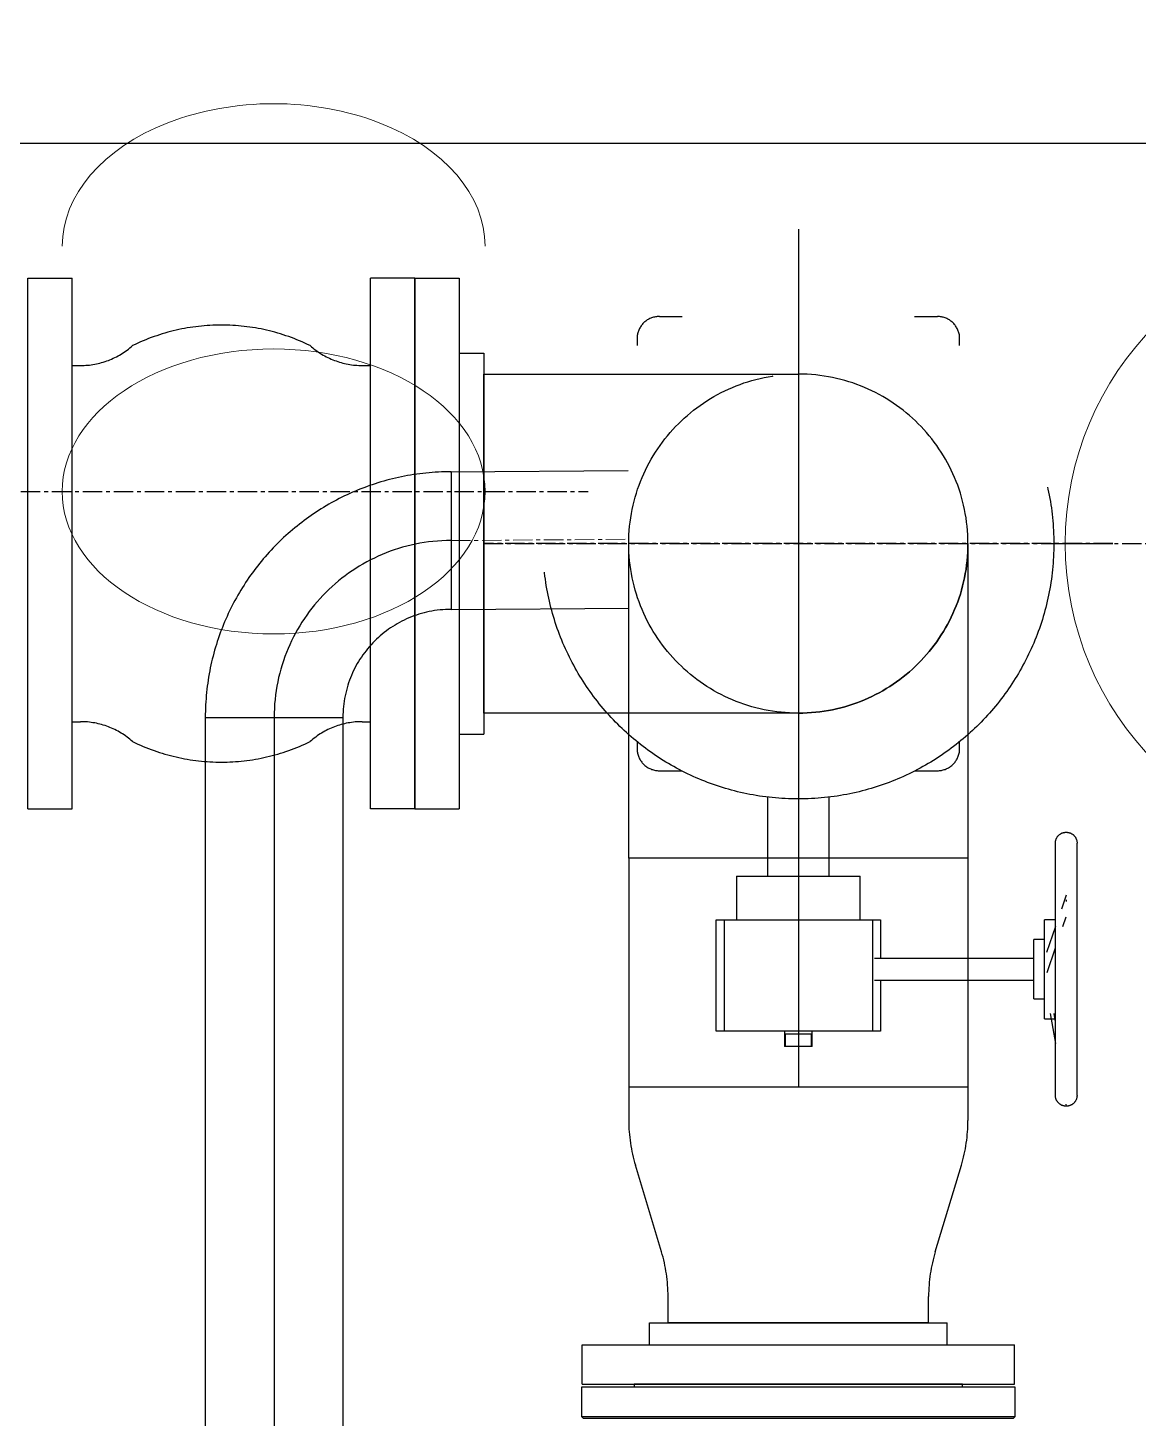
# Model space of a CAD drawing. Extents: x -181672 to 290600, y -29000 to 395522.
# Drawn here: x 7709 to 8426, y 33499 to 34397 of the extents above; entities that cross this region are included whole.
import ezdxf

# ---------------------------------------------------------------- set-up
doc = ezdxf.new("R2010")
doc.units = 0
doc.header["$LTSCALE"] = 10
doc.linetypes.add('XFM7P20PCW$0$CENTER', pattern=[2, 1.25, -0.25, 0.25, -0.25])
doc.linetypes.add('XFM7P20PCW$0$Dashed', pattern=[2, 1, -1])
for name, color, linetype, lineweight in [('XFM7P20PCW$0$M-PIPE--2', 252, 'Continuous', 9), ('XFM7P20PCW$0$M-PIPE--4', 252, 'Continuous', 9), ('XFM7P20PCW$0$M-PIPE-PCWS', 252, 'Continuous', 9)]:
    doc.layers.add(name, color=color, linetype=linetype, lineweight=lineweight)

# ---------------------------------------------------------------- blocks, each defined once
blk = doc.blocks.new('XFM7P20PCW$0$A$Ccee4e352')
at = {"color": 1, "linetype": 'XFM7P20PCW$0$Dashed', "ltscale": 50}
for p, q in [((931.8, 514.53), (931.8, 108.13)), ((931.8, 514.53), (931.8, 108.13)), ((434.15, 482.78), (462.72, 482.78)), ((434.15, 139.88), (434.15, 482.78)), ((462.72, 139.88), (462.72, 482.78)), ((655.57, 139.88), (655.57, 482.78)), ((684.15, 482.78), (655.57, 482.78)), ((684.15, 139.88), (684.15, 482.78)), ((684.15, 482.78), (712.72, 482.78)), ((684.15, 482.78), (684.15, 139.88)), ((712.72, 482.78), (712.72, 139.88)), ((842.02, 458.08), (856.71, 458.08)), ((1006.89, 458.08), (1021.58, 458.08)), ((827.8, 446.18), (827.8, 439.31)), ((1035.8, 439.31), (1035.8, 446.18)), ((712.72, 434.37), (728.6, 434.37)), ((728.6, 434.37), (728.6, 188.3)), ((707.2, 357.73), (821.92, 358.56)), ((707.84, 268.84), (822.55, 269.66)), ((548.77, 198.99), (548.74, -1185.96)), ((548.77, 198.99), (637.67, 198.99)), ((593.22, 198.99), (593.19, -1185.96)), ((637.67, 198.98), (637.64, -1185.96)), ((712.72, 188.3), (728.6, 188.3)), ((827.8, 183.36), (827.8, 176.49)), ((1035.8, 176.49), (1035.8, 183.36)), ((842.02, 164.58), (856.71, 164.58)), ((1006.89, 164.58), (1021.58, 164.58)), ((911.8, 147.7), (911.8, 96.37)), ((951.8, 96.37), (951.8, 147.7)), ((434.15, 139.88), (462.72, 139.88)), ((684.15, 139.88), (655.57, 139.88)), ((684.15, 139.88), (712.72, 139.88)), ((1097.8, 117.83), (1097.81, 118.11)), ((1097.8, -45.16), (1097.8, 117.83)), ((1097.8, 117.83), (1097.8, 117.83)), ((1097.81, 118.11), (1097.82, 118.39)), ((1097.82, 118.39), (1097.85, 118.67)), ((1097.85, 118.67), (1097.89, 118.95)), ((1097.89, 118.95), (1097.94, 119.22)), ((1097.94, 119.22), (1098, 119.5)), ((1098, 119.5), (1098.07, 119.77)), ((1098.07, 119.77), (1098.16, 120.04)), ((1098.16, 120.04), (1098.25, 120.3)), ((1098.25, 120.3), (1098.35, 120.56)), ((1098.35, 120.56), (1098.47, 120.82)), ((1098.47, 120.82), (1098.59, 121.07)), ((1098.59, 121.07), (1098.73, 121.31)), ((1098.73, 121.31), (1098.87, 121.55)), ((1098.87, 121.55), (1099.02, 121.79)), ((1099.02, 121.79), (1099.19, 122.01)), ((1099.19, 122.01), (1099.36, 122.24)), ((1099.36, 122.24), (1099.54, 122.45)), ((1099.54, 122.45), (1099.73, 122.66)), ((1099.73, 122.66), (1099.92, 122.86)), ((1099.92, 122.86), (1100.13, 123.05)), ((1100.13, 123.05), (1100.34, 123.23)), ((1100.34, 123.23), (1100.56, 123.4)), ((1100.56, 123.4), (1100.79, 123.57)), ((1100.79, 123.57), (1101.02, 123.72)), ((1101.02, 123.72), (1101.26, 123.87)), ((1101.26, 123.87), (1101.5, 124.01)), ((1101.5, 124.01), (1101.75, 124.14)), ((1101.75, 124.14), (1102, 124.25)), ((1102, 124.25), (1102.26, 124.36)), ((1102.26, 124.36), (1102.53, 124.45)), ((1102.53, 124.45), (1102.79, 124.54)), ((1102.79, 124.54), (1103.06, 124.62)), ((1103.06, 124.62), (1103.34, 124.68)), ((1103.34, 124.68), (1103.61, 124.73)), ((1103.61, 124.73), (1103.89, 124.77)), ((1103.89, 124.77), (1104.17, 124.81)), ((1104.17, 124.81), (1104.44, 124.83)), ((1104.44, 124.83), (1104.72, 124.83)), ((1104.72, 124.83), (1104.8, 124.83)), ((1104.8, 124.83), (1105.08, 124.83)), ((1105.08, 124.83), (1105.36, 124.81)), ((1105.36, 124.81), (1105.64, 124.78)), ((1105.64, 124.78), (1105.92, 124.74)), ((1105.92, 124.74), (1106.19, 124.69)), ((1106.19, 124.69), (1106.46, 124.63)), ((1106.46, 124.63), (1106.73, 124.56)), ((1106.73, 124.56), (1107, 124.48)), ((1107, 124.48), (1107.27, 124.39)), ((1107.27, 124.39), (1107.53, 124.28)), ((1107.53, 124.28), (1107.78, 124.17)), ((1107.78, 124.17), (1108.03, 124.04)), ((1108.03, 124.04), (1108.28, 123.91)), ((1108.28, 123.91), (1108.52, 123.77)), ((1108.52, 123.77), (1108.75, 123.61)), ((1108.75, 123.61), (1108.98, 123.45)), ((1108.98, 123.45), (1109.2, 123.28)), ((1109.2, 123.28), (1109.42, 123.1)), ((1109.42, 123.1), (1109.62, 122.91)), ((1109.62, 122.91), (1109.82, 122.71)), ((1109.82, 122.71), (1110.01, 122.51)), ((1110.01, 122.51), (1110.2, 122.29)), ((1110.2, 122.29), (1110.37, 122.08)), ((1110.37, 122.08), (1110.53, 121.85)), ((1110.53, 121.85), (1110.69, 121.62)), ((1110.69, 121.62), (1110.84, 121.38)), ((1110.84, 121.38), (1110.97, 121.13)), ((1110.97, 121.13), (1111.1, 120.88)), ((1111.1, 120.88), (1111.22, 120.63)), ((1111.22, 120.63), (1111.32, 120.37)), ((1111.32, 120.37), (1111.42, 120.11)), ((1111.42, 120.11), (1111.51, 119.84)), ((1111.51, 119.84), (1111.58, 119.57)), ((1111.58, 119.57), (1111.64, 119.3)), ((1111.64, 119.3), (1111.7, 119.02)), ((1111.7, 119.02), (1111.74, 118.75)), ((1111.74, 118.75), (1111.77, 118.47)), ((1111.77, 118.47), (1111.79, 118.19)), ((1111.79, 118.19), (1111.8, 117.91)), ((1111.8, 117.91), (1111.8, 117.83)), ((1111.8, -45.16), (1111.8, 117.83)), ((822.26, 108.13), (822.26, -39.66)), ((931.8, 108.13), (931.8, -39.66)), ((1041.34, 108.13), (1041.34, -39.66)), ((891.8, 96.37), (891.8, 68.33)), ((891.8, 96.37), (971.8, 96.37)), ((971.8, 68.33), (971.8, 96.37)), ((1104.8, 84.08), (1101.76, 75.24)), ((1104.8, 81.08), (1104.8, 80.07)), ((878.67, 68.33), (984.93, 68.33)), ((878.67, -3.67), (878.67, 68.33)), ((883.98, 68.33), (883.98, -3.67)), ((979.62, 68.33), (979.62, -3.67)), ((984.93, 68.33), (984.93, 43.33)), ((1097.8, 68.33), (1090.8, 68.33)), ((1090.8, 4.33), (1090.8, 68.33)), ((1097.89, 63.96), (1092.1, 47.1)), ((1102.7, 63.98), (1104.8, 70.08)), ((1090.8, 55.53), (1083.8, 55.53)), ((1083.8, 17.13), (1083.8, 55.53)), ((1092.45, 34.14), (1097.98, 50.24)), ((1083.8, 43.33), (980.91, 43.33)), ((980.91, 29.33), (1083.8, 29.33)), ((984.93, 29.33), (984.93, -3.67)), ((1083.8, 17.13), (1090.8, 17.13)), ((1090.8, 4.33), (1097.8, 4.33)), ((1094.5, 7.79), (1097.84, -11.67)), ((1097.85, 2.27), (1096.91, 7.79)), ((984.93, -3.67), (878.67, -3.67)), ((922.8, -3.67), (922.8, -13.67)), ((922.8, -5.67), (923.08, -5.67)), ((923.21, -5.67), (923.21, -13.67)), ((940.38, -5.67), (923.22, -5.67)), ((940.39, -13.67), (940.39, -5.67)), ((940.52, -5.67), (940.8, -5.67)), ((940.8, -13.67), (940.8, -3.67)), ((940.8, -13.67), (922.8, -13.67)), ((822.26, -39.66), (822.26, -61.4)), ((822.26, -39.66), (1041.34, -39.66)), ((1041.34, -39.66), (1041.34, -61.4)), ((1097.8, -45.16), (1097.8, -45.17)), ((1097.8, -45.24), (1097.8, -45.17)), ((1097.81, -45.52), (1097.8, -45.24)), ((1097.83, -45.8), (1097.81, -45.52)), ((1097.86, -46.08), (1097.83, -45.8)), ((1097.9, -46.36), (1097.86, -46.08)), ((1097.95, -46.63), (1097.9, -46.36)), ((1098.02, -46.9), (1097.95, -46.63)), ((1098.09, -47.17), (1098.02, -46.9)), ((1098.18, -47.44), (1098.09, -47.17)), ((1098.28, -47.7), (1098.18, -47.44)), ((1098.38, -47.96), (1098.28, -47.7)), ((1098.5, -48.22), (1098.38, -47.96)), ((1098.63, -48.46), (1098.5, -48.22)), ((1098.76, -48.71), (1098.63, -48.46)), ((1098.91, -48.95), (1098.76, -48.71)), ((1099.07, -49.18), (1098.91, -48.95)), ((1099.23, -49.41), (1099.07, -49.18)), ((1099.4, -49.63), (1099.23, -49.41)), ((1099.59, -49.84), (1099.4, -49.63)), ((1099.78, -50.04), (1099.59, -49.84)), ((1099.98, -50.24), (1099.78, -50.04)), ((1100.18, -50.43), (1099.98, -50.24)), ((1100.4, -50.61), (1100.18, -50.43)), ((1100.62, -50.78), (1100.4, -50.61)), ((1100.85, -50.94), (1100.62, -50.78)), ((1101.08, -51.1), (1100.85, -50.94)), ((1101.32, -51.24), (1101.08, -51.1)), ((1101.57, -51.37), (1101.32, -51.24)), ((1101.82, -51.5), (1101.57, -51.37)), ((1102.07, -51.61), (1101.82, -51.5)), ((1102.33, -51.72), (1102.07, -51.61)), ((1102.6, -51.81), (1102.33, -51.72)), ((1102.87, -51.89), (1102.6, -51.81)), ((1103.14, -51.97), (1102.87, -51.89)), ((1103.41, -52.03), (1103.14, -51.97)), ((1103.68, -52.08), (1103.41, -52.03)), ((1103.96, -52.12), (1103.68, -52.08)), ((1104.24, -52.14), (1103.96, -52.12)), ((1104.52, -52.16), (1104.24, -52.14)), ((1104.8, -52.17), (1104.52, -52.16)), ((1104.57, -50.85), (1104.8, -52.17)), ((1104.8, -52.14), (1104.8, -52.17)), ((1104.88, -52.17), (1104.8, -52.17)), ((1105.16, -52.16), (1104.88, -52.17)), ((1105.43, -52.14), (1105.16, -52.16)), ((1105.71, -52.11), (1105.43, -52.14)), ((1105.99, -52.06), (1105.71, -52.11)), ((1106.26, -52.01), (1105.99, -52.06)), ((1106.54, -51.95), (1106.26, -52.01)), ((1106.81, -51.87), (1106.54, -51.95)), ((1107.07, -51.79), (1106.81, -51.87)), ((1107.34, -51.69), (1107.07, -51.79)), ((1107.6, -51.58), (1107.34, -51.69)), ((1107.85, -51.47), (1107.6, -51.58)), ((1108.1, -51.34), (1107.85, -51.47)), ((1108.34, -51.2), (1108.1, -51.34)), ((1108.58, -51.06), (1108.34, -51.2)), ((1108.81, -50.9), (1108.58, -51.06)), ((1109.04, -50.73), (1108.81, -50.9)), ((1109.26, -50.56), (1109.04, -50.73)), ((1109.47, -50.38), (1109.26, -50.56)), ((1109.68, -50.19), (1109.47, -50.38)), ((1109.87, -49.99), (1109.68, -50.19)), ((1110.06, -49.78), (1109.87, -49.99)), ((1110.24, -49.57), (1110.06, -49.78)), ((1110.41, -49.35), (1110.24, -49.57)), ((1110.58, -49.12), (1110.41, -49.35)), ((1110.73, -48.88), (1110.58, -49.12)), ((1110.87, -48.64), (1110.73, -48.88)), ((1111.01, -48.4), (1110.87, -48.64)), ((1111.13, -48.15), (1111.01, -48.4)), ((1111.25, -47.89), (1111.13, -48.15)), ((1111.35, -47.63), (1111.25, -47.89)), ((1111.44, -47.37), (1111.35, -47.63)), ((1111.53, -47.1), (1111.44, -47.37)), ((1111.6, -46.83), (1111.53, -47.1)), ((1111.66, -46.56), (1111.6, -46.83)), ((1111.71, -46.28), (1111.66, -46.56)), ((1111.75, -46), (1111.71, -46.28)), ((1111.78, -45.73), (1111.75, -46)), ((1111.79, -45.45), (1111.78, -45.73)), ((1111.8, -45.17), (1111.79, -45.45)), ((843.4, -146.17), (826.53, -90.3)), ((1020.2, -146.17), (1037.07, -90.3)), ((847.66, -192.06), (847.66, -175.07)), ((1015.94, -192.06), (1015.94, -175.07)), ((835.76, -206.34), (835.76, -192.06)), ((835.76, -192.06), (1027.84, -192.06)), ((1015.94, -192.06), (847.66, -192.06)), ((1027.84, -206.34), (1027.84, -192.06)), ((792.1, -231.74), (792.1, -206.34)), ((792.1, -206.34), (1071.5, -206.34)), ((1071.5, -231.74), (1071.5, -206.34)), ((792.1, -231.74), (1071.5, -231.74)), ((825.8, -231.74), (825.8, -233.74)), ((1037.8, -231.74), (825.8, -231.74)), ((1037.8, -233.74), (1037.8, -231.74)), ((791.8, -233.74), (791.8, -252.74)), ((1071.8, -233.74), (791.8, -233.74)), ((1071.8, -252.74), (1071.8, -233.74)), ((791.8, -252.74), (792.8, -253.74)), ((791.8, -252.74), (1071.8, -252.74)), ((792.8, -253.74), (1070.8, -253.74)), ((1070.8, -253.74), (1071.8, -252.74))]:
    blk.add_line(p, q, dxfattribs=at)
blk.add_line((707.52, 357.74), (707.52, 268.84))
at = {"color": 1, "linetype": 'XFM7P20PCW$0$CENTER'}
for p, q in [((389.7, 345.04), (796.1, 345.04)), ((728.6, 311.33), (1135, 311.33)), ((1135, 311.33), (728.6, 311.33))]:
    blk.add_line(p, q, dxfattribs=at)
at = {"color": 1, "linetype": 'XFM7P20PCW$0$Dashed', "ltscale": 50}
for points in [[(462.72, 426.39), (468.12, 426.39, 0.184243), (501.83, 439.25, -0.231706), (616.47, 439.25, 0.184243), (650.18, 426.39), (655.57, 426.39)], [(462.72, 196.28), (468.12, 196.28, -0.184243), (501.83, 183.42, 0.231706), (616.47, 183.42, -0.184243), (650.18, 196.28), (655.57, 196.28)]]:
    blk.add_lwpolyline(points, format="xyb", dxfattribs=at)
for points in [[(931.8, 201.8), (728.6, 201.8), (728.6, 420.87), (931.8, 420.87)], [(1041.34, 311.33), (1041.34, 108.13), (822.26, 108.13), (822.26, 311.33)]]:
    blk.add_lwpolyline(points, dxfattribs=at)
for radius in [165, 109.54]:
    blk.add_circle((931.8, 311.33), radius, dxfattribs=at)
for centre, radius, start, end in [((842.02, 443.64), 14.44, 90, 169.86853), ((1021.58, 443.64), 14.44, 10.13147, 90), ((931.8, 311.33), 109.54, 270, 90), ((707.52, 198.99), 158.75, 90, 180), ((707.52, 198.99), 114.3, 90, 180), ((707.52, 198.99), 69.85, 90, 180), ((842.02, 179.03), 14.44, 190.13147, 270), ((1021.58, 179.03), 14.44, 270, 349.86853), ((922.26, -61.4), 100, 180, 196.79837), ((941.34, -61.4), 100, 343.20163, 0), ((747.66, -175.07), 100, 0, 16.79837), ((1115.94, -175.07), 100, 163.20163, 180)]:
    blk.add_arc(centre, radius, start, end, dxfattribs=at)
at = {"layer": 'XFM7P20PCW$0$M-PIPE--2'}
blk.add_ellipse((592.9, 503.51), major_axis=(136.53, 0), ratio=0.674206, start_param=6.283184, end_param=9.424779, dxfattribs=at)
blk.add_ellipse((592.9, 345.04), major_axis=(136.53, 0), ratio=0.674206, dxfattribs=at)
at = {"layer": 'XFM7P20PCW$0$M-PIPE--4', "color": 1, "linetype": 'XFM7P20PCW$0$CENTER'}
blk.add_line((707.52, 313.29), (822.23, 314.11), dxfattribs=at)
blk = doc.blocks.new('XFM7P20PCW$0$BV-250A-T')
for p, q in [((-180, 395.5), (-179.99, 395.78)), ((-180, 395.5), (-180, 232.5)), ((-179.99, 395.78), (-179.98, 396.06)), ((-179.98, 396.06), (-179.95, 396.34)), ((-179.95, 396.34), (-179.91, 396.62)), ((-179.91, 396.62), (-179.86, 396.89)), ((-179.86, 396.89), (-179.8, 397.16)), ((-179.8, 397.16), (-179.73, 397.43)), ((-179.73, 397.43), (-179.64, 397.7)), ((-179.64, 397.7), (-179.55, 397.97)), ((-179.55, 397.97), (-179.45, 398.23)), ((-179.45, 398.23), (-179.33, 398.48)), ((-179.33, 398.48), (-179.21, 398.73)), ((-179.21, 398.73), (-179.07, 398.98)), ((-179.07, 398.98), (-178.93, 399.22)), ((-178.93, 399.22), (-178.78, 399.45)), ((-178.78, 399.45), (-178.61, 399.68)), ((-178.61, 399.68), (-178.44, 399.9)), ((-178.44, 399.9), (-178.26, 400.12)), ((-178.26, 400.12), (-178.07, 400.32)), ((-178.07, 400.32), (-177.88, 400.52)), ((-177.88, 400.52), (-177.67, 400.71)), ((-177.67, 400.71), (-177.46, 400.9)), ((-177.46, 400.9), (-177.24, 401.07)), ((-177.24, 401.07), (-177.01, 401.23)), ((-177.01, 401.23), (-176.78, 401.39)), ((-176.78, 401.39), (-176.54, 401.54)), ((-176.54, 401.54), (-176.3, 401.67)), ((-176.3, 401.67), (-176.05, 401.8)), ((-176.05, 401.8), (-175.8, 401.92)), ((-175.8, 401.92), (-175.54, 402.02)), ((-175.54, 402.02), (-175.27, 402.12)), ((-175.27, 402.12), (-175.01, 402.21)), ((-175.01, 402.21), (-174.74, 402.28)), ((-174.74, 402.28), (-174.46, 402.35)), ((-174.46, 402.35), (-174.19, 402.4)), ((-174.19, 402.4), (-173.91, 402.44)), ((-173.91, 402.44), (-173.63, 402.47)), ((-173.63, 402.47), (-173.36, 402.49)), ((-173.36, 402.49), (-173.08, 402.5)), ((-173.08, 402.5), (-173, 402.5)), ((-172.77, 401.18), (-173, 402.5)), ((-173, 402.48), (-173, 402.5)), ((-173, 402.5), (-172.72, 402.49)), ((-172.72, 402.49), (-172.44, 402.48)), ((-172.44, 402.48), (-172.16, 402.45)), ((-172.16, 402.45), (-171.88, 402.41)), ((-171.88, 402.41), (-171.61, 402.36)), ((-171.61, 402.36), (-171.34, 402.3)), ((-171.34, 402.3), (-171.07, 402.23)), ((-171.07, 402.23), (-170.8, 402.14)), ((-170.8, 402.14), (-170.53, 402.05)), ((-170.53, 402.05), (-170.27, 401.95)), ((-170.27, 401.95), (-170.02, 401.83)), ((-170.02, 401.83), (-169.77, 401.71)), ((-169.77, 401.71), (-169.52, 401.57)), ((-169.52, 401.57), (-169.28, 401.43)), ((-169.28, 401.43), (-169.05, 401.28)), ((-169.05, 401.28), (-168.82, 401.11)), ((-168.82, 401.11), (-168.6, 400.94)), ((-168.6, 400.94), (-168.38, 400.76)), ((-168.38, 400.76), (-168.18, 400.57)), ((-168.18, 400.57), (-167.98, 400.38)), ((-167.98, 400.38), (-167.79, 400.17)), ((-167.79, 400.17), (-167.6, 399.96)), ((-167.6, 399.96), (-167.43, 399.74)), ((-167.43, 399.74), (-167.27, 399.51)), ((-167.27, 399.51), (-167.11, 399.28)), ((-167.11, 399.28), (-166.96, 399.04)), ((-166.96, 399.04), (-166.83, 398.8)), ((-166.83, 398.8), (-166.7, 398.55)), ((-166.7, 398.55), (-166.58, 398.3)), ((-166.58, 398.3), (-166.48, 398.04)), ((-166.48, 398.04), (-166.38, 397.77)), ((-166.38, 397.77), (-166.29, 397.51)), ((-166.29, 397.51), (-166.22, 397.24)), ((-166.22, 397.24), (-166.15, 396.96)), ((-166.15, 396.96), (-166.1, 396.69)), ((-166.1, 396.69), (-166.06, 396.41)), ((-166.06, 396.41), (-166.03, 396.13)), ((-166.03, 396.13), (-166.01, 395.86)), ((-166.01, 395.86), (-166, 395.58)), ((-166, 395.58), (-166, 395.5)), ((-166, 395.5), (-166, 232.5)), ((-166, 395.5), (-166, 395.5)), ((-11, 381), (11, 381)), ((-11, 381), (-11, 371)), ((-10.49, 381), (-10.49, 373)), ((10.49, 373), (10.49, 381)), ((11, 371), (11, 381)), ((-53.13, 371), (53.13, 371)), ((-53.13, 321), (-53.13, 371)), ((-47.82, 282), (-47.82, 371)), ((-10.65, 373), (-11, 373)), ((-10.49, 373), (10.49, 373)), ((10.53, 373), (11, 373)), ((47.82, 282), (47.82, 371)), ((53.13, 371), (53.13, 282)), ((-162.7, 342.54), (-166.04, 361.99)), ((-166.05, 348.07), (-165.11, 342.54)), ((-159, 346), (-166, 346)), ((-159, 346), (-159, 282)), ((-152, 333.2), (-159, 333.2)), ((-152, 333.2), (-152, 294.8)), ((-160.65, 316.2), (-166.18, 300.1)), ((-49.11, 321), (-152, 321)), ((-152, 307), (-49.11, 307)), ((-53.13, 282), (-53.13, 307)), ((-166.06, 286.45), (-160.29, 303.25)), ((-159, 294.8), (-152, 294.8)), ((-170.87, 286.45), (-173, 280.25)), ((-166, 282), (-159, 282)), ((53.13, 282), (-53.13, 282)), ((-45.33, 282), (-45.33, 249.46)), ((45.33, 249.46), (45.33, 282)), ((-173, 266.25), (-169.96, 275.09)), ((-173, 269.26), (-173, 270.27)), ((45.33, 249.46), (-45.33, 249.46)), ((-22.67, 249.46), (-22.67, 198.66)), ((22.67, 198.66), (22.67, 249.46)), ((-180, 232.42), (-180, 232.5)), ((-179.99, 232.14), (-180, 232.42)), ((-179.97, 231.87), (-179.99, 232.14)), ((-179.94, 231.59), (-179.97, 231.87)), ((-179.9, 231.31), (-179.94, 231.59)), ((-179.85, 231.04), (-179.9, 231.31)), ((-179.78, 230.76), (-179.85, 231.04)), ((-179.71, 230.49), (-179.78, 230.76)), ((-179.62, 230.23), (-179.71, 230.49)), ((-179.52, 229.96), (-179.62, 230.23)), ((-179.42, 229.7), (-179.52, 229.96)), ((-179.3, 229.45), (-179.42, 229.7)), ((-179.17, 229.2), (-179.3, 229.45)), ((-179.04, 228.96), (-179.17, 229.2)), ((-178.89, 228.72), (-179.04, 228.96)), ((-178.73, 228.49), (-178.89, 228.72)), ((-178.57, 228.26), (-178.73, 228.49)), ((-178.4, 228.04), (-178.57, 228.26)), ((-178.21, 227.83), (-178.4, 228.04)), ((-178.02, 227.62), (-178.21, 227.83)), ((-177.82, 227.43), (-178.02, 227.62)), ((-177.62, 227.24), (-177.82, 227.43)), ((-177.4, 227.06), (-177.62, 227.24)), ((-177.18, 226.89), (-177.4, 227.06)), ((-176.95, 226.72), (-177.18, 226.89)), ((-176.72, 226.57), (-176.95, 226.72)), ((-176.48, 226.43), (-176.72, 226.57)), ((-176.23, 226.29), (-176.48, 226.43)), ((-175.98, 226.17), (-176.23, 226.29)), ((-175.73, 226.05), (-175.98, 226.17)), ((-175.47, 225.95), (-175.73, 226.05)), ((-175.2, 225.86), (-175.47, 225.95)), ((-174.93, 225.77), (-175.2, 225.86)), ((-174.66, 225.7), (-174.93, 225.77)), ((-174.39, 225.64), (-174.66, 225.7)), ((-174.12, 225.59), (-174.39, 225.64)), ((-173.84, 225.55), (-174.12, 225.59)), ((-173.56, 225.52), (-173.84, 225.55)), ((-173.28, 225.51), (-173.56, 225.52)), ((-173, 225.5), (-173.28, 225.51)), ((-172.92, 225.5), (-173, 225.5)), ((-172.64, 225.51), (-172.92, 225.5)), ((-172.37, 225.53), (-172.64, 225.51)), ((-172.09, 225.56), (-172.37, 225.53)), ((-171.81, 225.6), (-172.09, 225.56)), ((-171.54, 225.65), (-171.81, 225.6)), ((-171.26, 225.72), (-171.54, 225.65)), ((-170.99, 225.79), (-171.26, 225.72)), ((-170.73, 225.88), (-170.99, 225.79)), ((-170.46, 225.98), (-170.73, 225.88)), ((-170.2, 226.08), (-170.46, 225.98)), ((-169.95, 226.2), (-170.2, 226.08)), ((-169.7, 226.33), (-169.95, 226.2)), ((-169.46, 226.46), (-169.7, 226.33)), ((-169.22, 226.61), (-169.46, 226.46)), ((-168.99, 226.77), (-169.22, 226.61)), ((-168.76, 226.93), (-168.99, 226.77)), ((-168.54, 227.1), (-168.76, 226.93)), ((-168.33, 227.29), (-168.54, 227.1)), ((-168.12, 227.48), (-168.33, 227.29)), ((-167.93, 227.68), (-168.12, 227.48)), ((-167.74, 227.88), (-167.93, 227.68)), ((-167.56, 228.1), (-167.74, 227.88)), ((-167.39, 228.32), (-167.56, 228.1)), ((-167.22, 228.55), (-167.39, 228.32)), ((-167.07, 228.78), (-167.22, 228.55)), ((-166.93, 229.02), (-167.07, 228.78)), ((-166.79, 229.27), (-166.93, 229.02)), ((-166.67, 229.52), (-166.79, 229.27)), ((-166.55, 229.77), (-166.67, 229.52)), ((-166.45, 230.03), (-166.55, 229.77)), ((-166.36, 230.3), (-166.45, 230.03)), ((-166.27, 230.57), (-166.36, 230.3)), ((-166.2, 230.84), (-166.27, 230.57)), ((-166.14, 231.11), (-166.2, 230.84)), ((-166.09, 231.38), (-166.14, 231.11)), ((-166.05, 231.66), (-166.09, 231.38)), ((-166.02, 231.94), (-166.05, 231.66)), ((-166.01, 232.22), (-166.02, 231.94)), ((-166, 232.5), (-166.01, 232.22)), ((-166, 232.5), (-166, 232.5)), ((-107.84, 168.25), (-111.38, 168.25)), ((111.38, 168.25), (107.84, 168.25)), ((-125.6, 156.35), (-125.6, 155.59)), ((125.6, 155.59), (125.6, 156.35)), ((-125.6, -155.59), (-125.6, -156.35)), ((125.6, -156.35), (125.6, -155.59)), ((-107.84, -168.25), (-111.38, -168.25)), ((111.38, -168.25), (107.84, -168.25))]:
    blk.add_line(p, q)
blk.add_circle((0, 0), 200)
for centre, start, end in [((-111.38, 153.81), 90, 169.86853), ((111.38, 153.81), 10.13147, 90), ((-111.38, -153.81), 190.13147, 270), ((111.38, -153.81), 270, 349.86853)]:
    blk.add_arc(centre, 14.44, start, end)
blk = doc.blocks.new('XFM7P20PCW')
at = {"color": 1, "linetype": 'XFM7P20PCW$0$CENTER'}
blk.add_line((8375.76093, 34064.17495), (8782.16093, 34064.17495), dxfattribs=at)
blk.add_blockref('XFM7P20PCW$0$A$Ccee4e352', (7274.8799, 33752.84065))
at = {"layer": 'XFM7P20PCW$0$M-PIPE-PCWS', "xscale": -1, "rotation": 359.9970098824261}
blk.add_blockref('XFM7P20PCW$0$BV-250A-T', (8578.96093, 34064.17495), dxfattribs=at)
blk = doc.blocks.new('XFM7Q20PCW-200K')
blk.add_line((919.41, 34322.84), (13331.54, 34322.84))

msp = doc.modelspace()

# ---------------------------------------------------------------- block references
for name in ['XFM7P20PCW', 'XFM7Q20PCW-200K']:
    msp.add_blockref(name, (0, 0))

doc.saveas('drawing.dxf')
